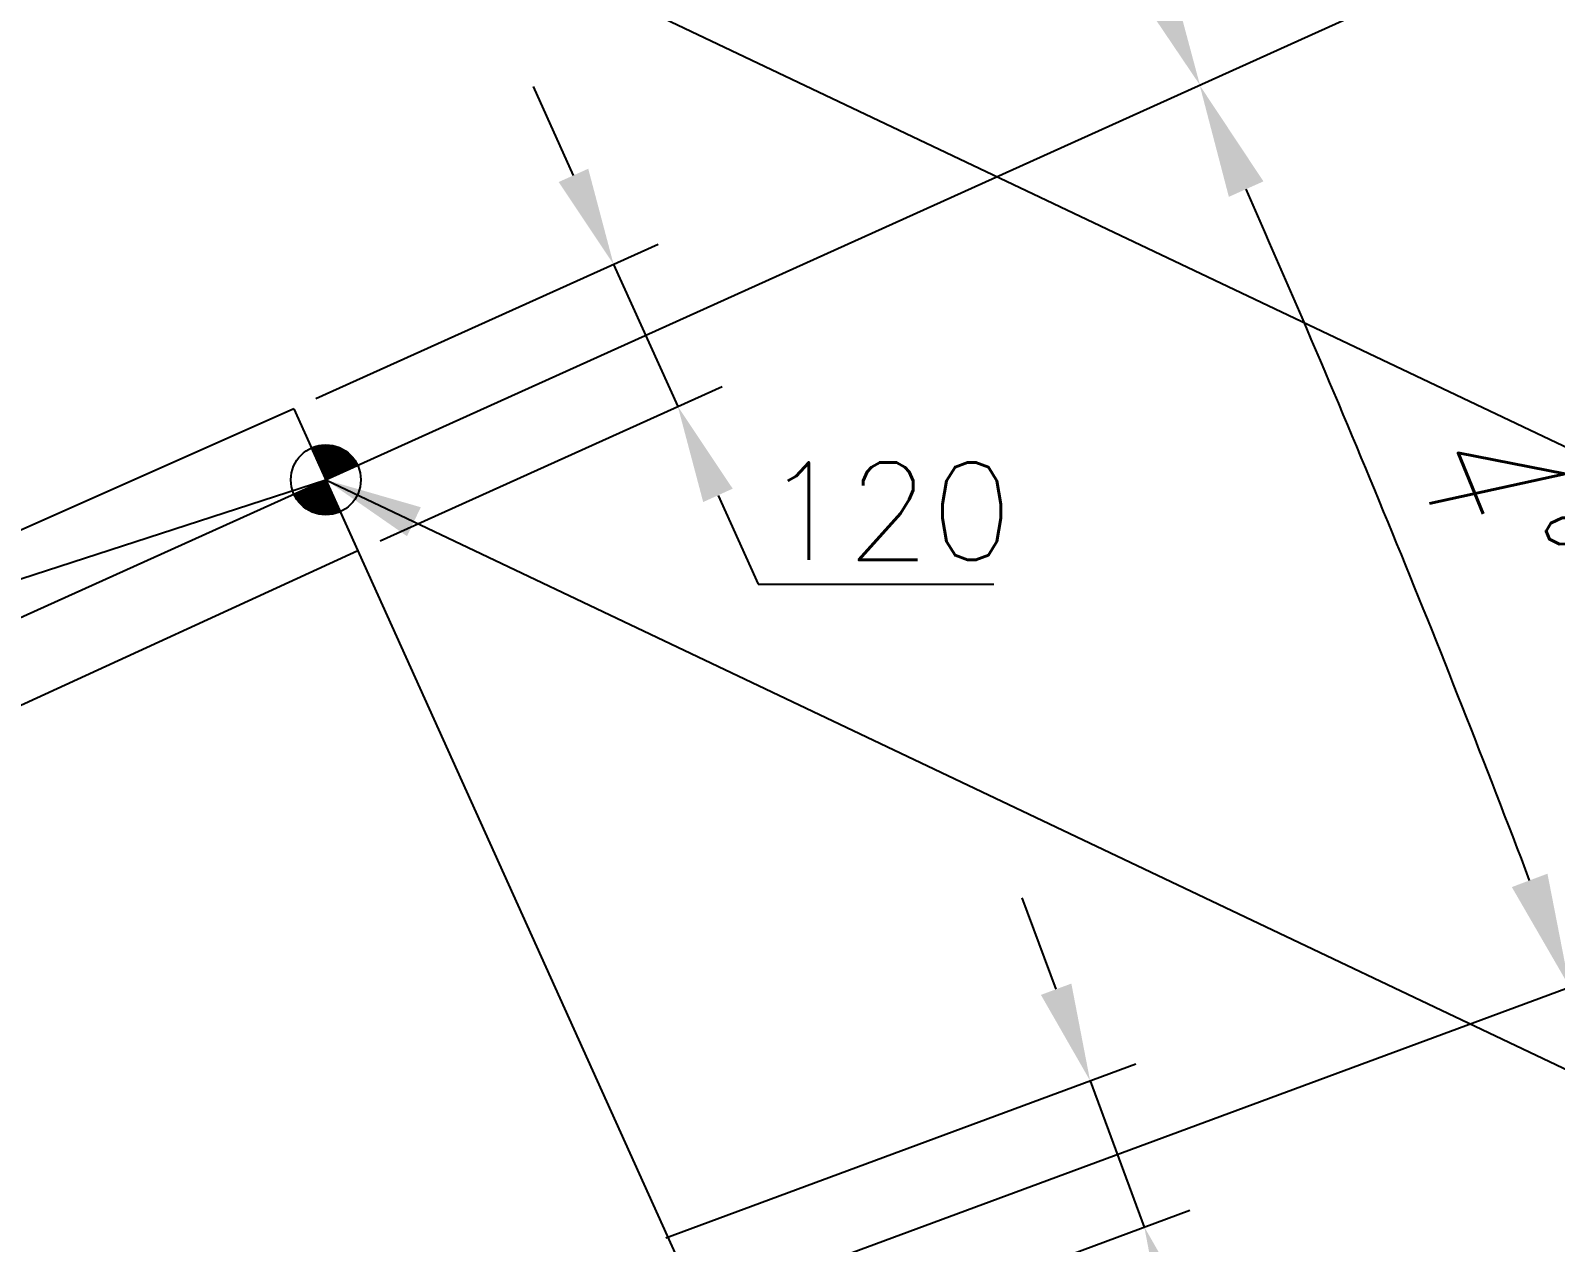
# Model space of a CAD drawing. Header units: millimetres. Extents: x -4562 to 17216, y -5211 to 6025.
# Drawn here: x 12601 to 13774, y 3573 to 4505 of the extents above; entities that cross this region are included whole.
import ezdxf
from ezdxf.lldxf.tags import DXFTag

# ---------------------------------------------------------------- set-up
doc = ezdxf.new("R2010")
doc.units = ezdxf.units.MM
for name, color, linetype in [('cl', 2, 'CENTER'), ('D', 6, 'HIDDEN'), ('도면층3', 3, 'Continuous')]:
    doc.layers.add(name, color=color, linetype=linetype)
doc.styles.add('s', font='romans.shx', dxfattribs={"width": 0.75, "oblique": 10, "bigfont": 'whgtxt.shx'})
doc.styles.get("Standard").update_dxf_attribs({"font": 'txt.shx', "bigfont": 'whgtxt.shx'})
tags = doc.linetypes.add('CENTER', pattern=[50.8, 31.75, -6.35, 6.35, -6.35]).pattern_tags.tags
tags[10:11] = [DXFTag(74, 4), DXFTag(75, 0), DXFTag(340, '0'), DXFTag(46, 1.0), DXFTag(50, 0.0), DXFTag(44, 0.0), DXFTag(45, 0.0)]
tags[8:9] = [DXFTag(74, 4), DXFTag(75, 0), DXFTag(340, '0'), DXFTag(46, 1.0), DXFTag(50, 0.0), DXFTag(44, 0.0), DXFTag(45, 0.0)]
tags[6:7] = [DXFTag(74, 4), DXFTag(75, 0), DXFTag(340, '0'), DXFTag(46, 1.0), DXFTag(50, 0.0), DXFTag(44, 0.0), DXFTag(45, 0.0)]
tags[4:5] = [DXFTag(74, 4), DXFTag(75, 0), DXFTag(340, '0'), DXFTag(46, 1.0), DXFTag(50, 0.0), DXFTag(44, 0.0), DXFTag(45, 0.0)]
tags = doc.linetypes.add('HIDDEN', pattern=[3, 2, -1]).pattern_tags.tags
tags[6:7] = [DXFTag(74, 4), DXFTag(75, 0), DXFTag(340, '0'), DXFTag(46, 1.0), DXFTag(50, 0.0), DXFTag(44, 0.0), DXFTag(45, 0.0)]
tags[4:5] = [DXFTag(74, 4), DXFTag(75, 0), DXFTag(340, '0'), DXFTag(46, 1.0), DXFTag(50, 0.0), DXFTag(44, 0.0), DXFTag(45, 0.0)]
doc.dimstyles.new('AM_ISO$2', dxfattribs={"dimtxt": 3, "dimasz": 2.5, "dimexe": 1, "dimexo": 1, "dimgap": 1, "dimtad": 1, "dimdsep": 46, "dimtxsty": 's', "dimcen": 0, "dimclrd": 4, "dimclre": 4, "dimclrt": 3, "dimazin": 2, "dimtp": 0.1, "dimtm": 0.1, "dimtfac": 0.71, "dimtmove": 0, "dimatfit": 3, "dimfxl": 1, "dimlwd": 25, "dimlwe": 25, "dimarcsym": 0})
doc.dimstyles.new('ISO-25', dxfattribs={"dimscale": 30, "dimtxt": 2.5, "dimasz": 2.5, "dimexe": 1.25, "dimexo": 0.625, "dimtad": 1, "dimtoh": 1, "dimrnd": 0.005, "dimtxsty": 'Standard', "dimcen": 0, "dimazin": 2, "dimtfac": 1, "dimtmove": 0, "dimatfit": 3, "dimfxl": 1, "dimarcsym": 0})

# ---------------------------------------------------------------- blocks, each defined once
blk = doc.blocks.new('*D143')
at = {"color": 0, "lineweight": -2}
for p, q in [((13018.7, 4394), (12987.9, 4462.4)), ((12820.7, 4222.3), (13083.8, 4341.1)), ((13049.6, 4325.6), (13099, 4216.3)), ((12870.1, 4112.9), (13133.2, 4231.7)), ((13129.9, 4147.9), (13160.7, 4079.6)), ((13160.7, 4079.6), (13342, 4079.6))]:
    blk.add_line(p, q, dxfattribs=at)
at = {"color": 0}
for points in [[(13030.1, 4399.1), (13007.4, 4388.9), (13049.6, 4325.6)], [(13141.2, 4153.1), (13118.5, 4142.8), (13099, 4216.3)]]:
    blk.add_solid(points, dxfattribs=at)
at = {"layer": 'Defpoints', "color": 0}
for p in [(12803.6, 4214.6), (13099, 4216.3), (12853, 4105.2)]:
    blk.add_point(p, dxfattribs=at)
at = {"color": 0, "insert": (13260.7, 4135.8), "char_height": 75, "attachment_point": 5}
blk.add_mtext('120', dxfattribs=at)
blk = doc.blocks.new('*D144')
at = {"color": 0, "lineweight": -2}
for p, q in [((13389.9, 3768.2), (13363.8, 3838.5)), ((13089.7, 3576.9), (13451.1, 3710.9)), ((13416, 3697.8), (13457.7, 3585.3)), ((13131.4, 3464.4), (13492.8, 3598.3)), ((13483.7, 3515), (13509.8, 3444.7)), ((13509.8, 3444.7), (13691, 3444.7))]:
    blk.add_line(p, q, dxfattribs=at)
at = {"color": 0}
for points in [[(13401.6, 3772.5), (13378.2, 3763.8), (13416, 3697.8)], [(13495.4, 3519.3), (13472, 3510.6), (13457.7, 3585.3)]]:
    blk.add_solid(points, dxfattribs=at)
at = {"layer": 'Defpoints', "color": 0}
for p in [(13457.7, 3585.3), (13072.1, 3570.4), (13113.8, 3457.9)]:
    blk.add_point(p, dxfattribs=at)
at = {"color": 0, "insert": (13609.8, 3500.9), "char_height": 75, "attachment_point": 5}
blk.add_mtext('120', dxfattribs=at)
blk = doc.blocks.new('*D145')
at = {"color": 0, "lineweight": -2}
for p, q in [((12836, 4142.8), (13614.6, 2418.5)), ((13530.8, 2421.8), (4553.5, -1631.6)), ((3722, 27.7), (4500.6, -1696.7))]:
    blk.add_line(p, q, dxfattribs=at)
at = {"color": 0}
for points in [[(13525.7, 2433.2), (13536, 2410.4), (13599.2, 2452.6)], [(4548.3, -1620.2), (4558.6, -1643), (4485.1, -1662.5)]]:
    blk.add_solid(points, dxfattribs=at)
at = {"layer": 'Defpoints', "color": 0}
for p in [(12828.3, 4159.9), (3714.3, 44.7), (4485.1, -1662.5)]:
    blk.add_point(p, dxfattribs=at)
at = {"color": 0, "insert": (9019, 446.3), "char_height": 75, "attachment_point": 5, "rotation": 24.3}
blk.add_mtext('10000', dxfattribs=at)
blk = doc.blocks.new('*D153')
at = {"layer": 'D', "color": 4, "lineweight": 25}
blk.add_line((13177.5, 3545.3), (13817.5, 3782), dxfattribs=at)
blk.add_arc((3714.3, 44.7), 10737.3, 20.76691, 23.83309, dxfattribs=at)
at = {"layer": 'D', "color": 4}
for points in [[(13522.7, 4377.5), (13549.3, 4389.4), (13500.3, 4463.3)], [(13767.7, 3857), (13740.3, 3846.7), (13784.7, 3769.9)]]:
    blk.add_solid(points, dxfattribs=at)
at = {"layer": 'Defpoints', "color": 0}
for p in [(14488.2, 4909.4), (13695.3, 4003.2), (13144.6, 3533.1), (603, -1106.1), (-1447.7, -2286)]:
    blk.add_point(p, dxfattribs=at)
at = {"layer": 'D', "color": 3, "insert": (13729.5, 4152.3), "char_height": 105, "attachment_point": 5, "rotation": 292.3, "style": 's'}
blk.add_mtext('4°', dxfattribs=at)
blk = doc.blocks.new('*D154')
at = {"layer": 'D', "color": 4, "lineweight": 25}
blk.add_line((12598, 4828.1), (13199.3, 5151.9), dxfattribs=at)
blk.add_arc((3714.3, 44.7), 10737.5, 24.7669, 27.8331, dxfattribs=at)
at = {"layer": 'D', "color": 4}
for points in [[(13196.7, 5051.2), (13222.5, 5064.9), (13168.4, 5135.3)], [(13477.5, 4549.1), (13450.9, 4536.9), (13500.5, 4463.4)]]:
    blk.add_solid(points, dxfattribs=at)
at = {"layer": 'Defpoints', "color": 0}
for p in [(14488.2, 4909.4), (12567.2, 4811.5), (13395, 4689.9), (-1447.7, -2286), (-1128.2, -2562.7)]:
    blk.add_point(p, dxfattribs=at)
at = {"layer": 'D', "color": 3, "insert": (13418.8, 4841), "char_height": 105, "attachment_point": 5, "rotation": 296.3, "style": 's'}
blk.add_mtext('4°', dxfattribs=at)

msp = doc.modelspace()

# ---------------------------------------------------------------- linework, layer by layer
at = {"color": 1}
for p, q in [((12803.621, 4214.573), (-1589.614, -2189.94)), ((12853.003, 4105.205), (-1297.148, -2376.98))]:
    msp.add_line(p, q, dxfattribs=at)
for p, q in [((12819.82, 4178.697), (12823.326, 4186.318)), ((12819.889, 4178.546), (12823.476, 4186.346)), ((12819.957, 4178.395), (12823.626, 4186.373)), ((12820.025, 4178.244), (12823.776, 4186.399)), ((12820.093, 4178.093), (12823.925, 4186.424)), ((12820.161, 4177.942), (12824.073, 4186.448)), ((12820.229, 4177.791), (12824.222, 4186.471)), ((12820.298, 4177.64), (12824.37, 4186.493)), ((12820.366, 4177.489), (12824.517, 4186.515)), ((12820.434, 4177.338), (12824.664, 4186.535)), ((12820.502, 4177.187), (12824.811, 4186.555)), ((12820.57, 4177.036), (12824.957, 4186.574)), ((12820.638, 4176.885), (12825.103, 4186.592)), ((12820.706, 4176.734), (12825.248, 4186.609)), ((12820.775, 4176.583), (12825.393, 4186.625)), ((12820.843, 4176.433), (12825.538, 4186.64)), ((12820.911, 4176.282), (12825.682, 4186.655)), ((12820.979, 4176.131), (12825.826, 4186.669)), ((12821.047, 4175.98), (12825.97, 4186.682)), ((12821.115, 4175.829), (12826.113, 4186.694)), ((12821.184, 4175.678), (12826.256, 4186.705)), ((12821.252, 4175.527), (12826.398, 4186.716)), ((12821.32, 4175.376), (12826.54, 4186.726)), ((12821.388, 4175.225), (12826.682, 4186.735)), ((12821.456, 4175.074), (12826.823, 4186.743)), ((12821.524, 4174.923), (12826.964, 4186.75)), ((12821.593, 4174.772), (12827.105, 4186.757)), ((12821.661, 4174.621), (12827.245, 4186.763)), ((12821.729, 4174.47), (12827.385, 4186.768)), ((12821.797, 4174.319), (12827.525, 4186.772)), ((12821.865, 4174.168), (12827.664, 4186.776)), ((12821.933, 4174.017), (12827.803, 4186.779)), ((12822.001, 4173.866), (12827.942, 4186.781)), ((12822.07, 4173.715), (12828.08, 4186.783)), ((12822.138, 4173.564), (12828.218, 4186.784)), ((12822.206, 4173.413), (12828.356, 4186.784)), ((12822.274, 4173.263), (12828.493, 4186.783)), ((12822.342, 4173.112), (12828.63, 4186.782)), ((12822.41, 4172.961), (12828.767, 4186.78)), ((12822.479, 4172.81), (12828.903, 4186.777)), ((12822.547, 4172.659), (12829.039, 4186.774)), ((12822.615, 4172.508), (12829.175, 4186.77)), ((12822.683, 4172.357), (12829.31, 4186.765)), ((12822.751, 4172.206), (12829.445, 4186.76)), ((12822.819, 4172.055), (12829.58, 4186.754)), ((12822.887, 4171.904), (12829.715, 4186.747)), ((12822.956, 4171.753), (12829.849, 4186.74)), ((12823.024, 4171.602), (12829.983, 4186.732)), ((12823.092, 4171.451), (12830.116, 4186.723)), ((12823.16, 4171.3), (12830.25, 4186.714)), ((12823.228, 4171.149), (12830.383, 4186.704)), ((12823.296, 4170.998), (12830.515, 4186.694)), ((12823.365, 4170.847), (12830.648, 4186.682)), ((12823.433, 4170.696), (12830.78, 4186.671)), ((12823.501, 4170.545), (12830.912, 4186.658)), ((12823.569, 4170.394), (12831.043, 4186.645)), ((12823.637, 4170.243), (12831.175, 4186.631)), ((12823.705, 4170.093), (12831.306, 4186.617)), ((12823.774, 4169.942), (12831.436, 4186.602)), ((12823.842, 4169.791), (12831.567, 4186.586)), ((12823.91, 4169.64), (12831.697, 4186.57)), ((12823.978, 4169.489), (12831.827, 4186.553)), ((12824.046, 4169.338), (12831.956, 4186.536)), ((12824.114, 4169.187), (12832.086, 4186.518)), ((12824.182, 4169.036), (12832.215, 4186.499)), ((12824.251, 4168.885), (12832.344, 4186.48)), ((12824.319, 4168.734), (12832.472, 4186.46)), ((12824.387, 4168.583), (12832.6, 4186.44)), ((12824.455, 4168.432), (12832.728, 4186.419)), ((12824.523, 4168.281), (12832.856, 4186.397)), ((12824.591, 4168.13), (12832.983, 4186.375)), ((12824.66, 4167.979), (12833.11, 4186.353)), ((12824.728, 4167.828), (12833.237, 4186.329)), ((12824.796, 4167.677), (12833.364, 4186.305)), ((12817.299, 4184.282), (12817.382, 4184.462)), ((12817.367, 4184.131), (12817.554, 4184.539)), ((12817.435, 4183.98), (12817.726, 4184.613)), ((12817.503, 4183.829), (12817.897, 4184.685)), ((12817.571, 4183.678), (12818.067, 4184.756)), ((12817.639, 4183.527), (12818.236, 4184.825)), ((12817.708, 4183.376), (12818.405, 4184.893)), ((12817.776, 4183.225), (12818.573, 4184.959)), ((12817.844, 4183.074), (12818.74, 4185.023)), ((12817.912, 4182.924), (12818.906, 4185.086)), ((12817.98, 4182.773), (12819.072, 4185.147)), ((12818.048, 4182.622), (12819.237, 4185.207)), ((12818.116, 4182.471), (12819.402, 4185.265)), ((12818.185, 4182.32), (12819.565, 4185.322)), ((12818.253, 4182.169), (12819.729, 4185.377)), ((12818.321, 4182.018), (12819.891, 4185.432)), ((12818.389, 4181.867), (12820.053, 4185.484)), ((12818.457, 4181.716), (12820.214, 4185.536)), ((12818.525, 4181.565), (12820.375, 4185.586)), ((12818.594, 4181.414), (12820.535, 4185.635)), ((12818.662, 4181.263), (12820.694, 4185.683)), ((12818.73, 4181.112), (12820.853, 4185.729)), ((12818.798, 4180.961), (12821.012, 4185.774)), ((12818.866, 4180.81), (12821.17, 4185.818)), ((12818.934, 4180.659), (12821.327, 4185.861)), ((12819.003, 4180.508), (12821.484, 4185.903)), ((12819.071, 4180.357), (12821.64, 4185.943)), ((12819.139, 4180.206), (12821.796, 4185.982)), ((12819.207, 4180.055), (12821.951, 4186.021)), ((12819.275, 4179.904), (12822.105, 4186.058)), ((12819.343, 4179.753), (12822.26, 4186.094)), ((12819.411, 4179.603), (12822.413, 4186.129)), ((12819.48, 4179.452), (12822.567, 4186.163)), ((12819.548, 4179.301), (12822.719, 4186.196)), ((12819.616, 4179.15), (12822.872, 4186.228)), ((12819.684, 4178.999), (12823.023, 4186.259)), ((12819.752, 4178.848), (12823.175, 4186.289)), ((12824.864, 4167.526), (12833.49, 4186.281)), ((12824.932, 4167.375), (12833.616, 4186.256)), ((12825, 4167.224), (12833.742, 4186.23)), ((12825.069, 4167.073), (12833.868, 4186.204)), ((12825.137, 4166.923), (12833.993, 4186.177)), ((12825.205, 4166.772), (12834.118, 4186.15)), ((12825.273, 4166.621), (12834.243, 4186.122)), ((12825.341, 4166.47), (12834.367, 4186.094)), ((12825.409, 4166.319), (12834.491, 4186.065)), ((12825.477, 4166.168), (12834.615, 4186.035)), ((12825.546, 4166.017), (12834.739, 4186.005)), ((12825.614, 4165.866), (12834.863, 4185.974)), ((12825.682, 4165.715), (12834.986, 4185.943)), ((12825.75, 4165.564), (12835.109, 4185.911)), ((12825.818, 4165.413), (12835.231, 4185.879)), ((12825.886, 4165.262), (12835.354, 4185.846)), ((12825.955, 4165.111), (12835.476, 4185.812)), ((12826.023, 4164.96), (12835.598, 4185.778)), ((12826.091, 4164.809), (12835.72, 4185.744)), ((12826.159, 4164.658), (12835.841, 4185.709)), ((12826.227, 4164.507), (12835.962, 4185.673)), ((12826.295, 4164.356), (12836.083, 4185.637)), ((12826.364, 4164.205), (12836.204, 4185.6)), ((12826.432, 4164.054), (12836.324, 4185.563)), ((12826.5, 4163.903), (12836.445, 4185.525)), ((12826.568, 4163.753), (12836.565, 4185.487)), ((12826.636, 4163.602), (12836.684, 4185.448)), ((12826.704, 4163.451), (12836.804, 4185.408)), ((12826.772, 4163.3), (12836.923, 4185.368)), ((12826.841, 4163.149), (12837.042, 4185.328)), ((12826.909, 4162.998), (12837.161, 4185.287)), ((12826.977, 4162.847), (12837.279, 4185.245)), ((12827.045, 4162.696), (12837.397, 4185.203)), ((12827.113, 4162.545), (12837.515, 4185.16)), ((12827.181, 4162.394), (12837.633, 4185.117)), ((12827.25, 4162.243), (12837.75, 4185.074)), ((12827.318, 4162.092), (12837.868, 4185.029)), ((12827.386, 4161.941), (12837.985, 4184.985)), ((12827.454, 4161.79), (12838.101, 4184.939)), ((12827.522, 4161.639), (12838.218, 4184.893)), ((12827.59, 4161.488), (12838.334, 4184.847)), ((12827.659, 4161.337), (12838.45, 4184.8)), ((12827.727, 4161.186), (12838.566, 4184.753)), ((12827.795, 4161.035), (12838.682, 4184.705)), ((12827.863, 4160.884), (12838.797, 4184.656)), ((12827.931, 4160.733), (12838.912, 4184.607)), ((12827.999, 4160.583), (12839.027, 4184.558)), ((12828.067, 4160.432), (12839.141, 4184.508)), ((12828.136, 4160.281), (12839.256, 4184.457)), ((12828.204, 4160.13), (12839.37, 4184.406)), ((12828.272, 4159.979), (12839.483, 4184.354)), ((12828.383, 4159.921), (12839.597, 4184.302)), ((12828.557, 4160), (12839.71, 4184.249)), ((12828.73, 4160.078), (12839.823, 4184.196)), ((12828.904, 4160.156), (12839.936, 4184.142)), ((12829.078, 4160.235), (12840.049, 4184.088)), ((12829.251, 4160.313), (12840.161, 4184.033)), ((12829.425, 4160.392), (12840.273, 4183.978)), ((12829.599, 4160.47), (12840.385, 4183.922)), ((12829.772, 4160.548), (12840.497, 4183.866)), ((12829.946, 4160.627), (12840.608, 4183.809)), ((12830.12, 4160.705), (12840.72, 4183.751)), ((12830.293, 4160.784), (12840.83, 4183.693)), ((12830.467, 4160.862), (12840.941, 4183.635)), ((12830.641, 4160.941), (12841.052, 4183.576)), ((12830.814, 4161.019), (12841.162, 4183.516)), ((12830.988, 4161.097), (12841.272, 4183.456)), ((12831.162, 4161.176), (12841.381, 4183.395)), ((12831.335, 4161.254), (12841.491, 4183.334)), ((12831.509, 4161.333), (12841.6, 4183.272)), ((12831.682, 4161.411), (12841.709, 4183.21)), ((12831.856, 4161.489), (12841.818, 4183.147)), ((12832.03, 4161.568), (12841.926, 4183.084)), ((12832.203, 4161.646), (12842.034, 4183.02)), ((12832.377, 4161.725), (12842.142, 4182.956)), ((12832.551, 4161.803), (12842.25, 4182.891)), ((12832.724, 4161.881), (12842.357, 4182.825)), ((12832.898, 4161.96), (12842.465, 4182.759)), ((12833.072, 4162.038), (12842.572, 4182.693)), ((12833.245, 4162.117), (12842.678, 4182.626)), ((12833.419, 4162.195), (12842.785, 4182.558)), ((12833.593, 4162.273), (12842.891, 4182.49)), ((12833.766, 4162.352), (12842.997, 4182.421)), ((12833.94, 4162.43), (12843.103, 4182.352)), ((12834.114, 4162.509), (12843.208, 4182.282)), ((12834.287, 4162.587), (12843.314, 4182.212)), ((12834.461, 4162.665), (12843.419, 4182.141)), ((12834.635, 4162.744), (12843.523, 4182.069)), ((12834.808, 4162.822), (12843.628, 4181.997)), ((12834.982, 4162.901), (12843.732, 4181.925)), ((12835.156, 4162.979), (12843.836, 4181.852)), ((12835.329, 4163.057), (12843.94, 4181.778)), ((12835.503, 4163.136), (12844.043, 4181.704)), ((12835.676, 4163.214), (12844.146, 4181.629)), ((12835.85, 4163.293), (12844.249, 4181.554)), ((12836.024, 4163.371), (12844.352, 4181.478)), ((12836.197, 4163.45), (12844.454, 4181.401)), ((12836.371, 4163.528), (12844.556, 4181.324)), ((12836.545, 4163.606), (12844.658, 4181.247)), ((12836.718, 4163.685), (12844.76, 4181.168)), ((12836.892, 4163.763), (12844.861, 4181.09)), ((12837.066, 4163.842), (12844.962, 4181.01)), ((12837.239, 4163.92), (12845.063, 4180.93)), ((12837.413, 4163.998), (12845.164, 4180.85)), ((12837.587, 4164.077), (12845.264, 4180.769)), ((12837.76, 4164.155), (12845.364, 4180.687)), ((12837.934, 4164.234), (12845.464, 4180.605)), ((12838.108, 4164.312), (12845.563, 4180.522)), ((12838.281, 4164.39), (12845.663, 4180.439)), ((12838.455, 4164.469), (12845.762, 4180.355)), ((12838.629, 4164.547), (12845.86, 4180.27)), ((12838.802, 4164.626), (12845.959, 4180.185)), ((12838.976, 4164.704), (12846.057, 4180.1)), ((12839.149, 4164.782), (12846.155, 4180.013)), ((12839.323, 4164.861), (12846.252, 4179.926)), ((12839.497, 4164.939), (12846.35, 4179.839)), ((12839.67, 4165.018), (12846.447, 4179.75)), ((12839.844, 4165.096), (12846.544, 4179.662)), ((12840.018, 4165.174), (12846.64, 4179.572)), ((12840.191, 4165.253), (12846.736, 4179.482)), ((12840.365, 4165.331), (12846.832, 4179.392)), ((12840.539, 4165.41), (12846.928, 4179.3)), ((12840.712, 4165.488), (12847.023, 4179.209)), ((12840.886, 4165.566), (12847.118, 4179.116)), ((12841.06, 4165.645), (12847.213, 4179.023)), ((12841.233, 4165.723), (12847.307, 4178.929)), ((12841.407, 4165.802), (12847.401, 4178.835)), ((12841.581, 4165.88), (12847.495, 4178.74)), ((12841.754, 4165.959), (12847.589, 4178.644)), ((12841.928, 4166.037), (12847.682, 4178.548)), ((12842.102, 4166.115), (12847.775, 4178.451)), ((12842.275, 4166.194), (12847.868, 4178.353)), ((12842.449, 4166.272), (12847.96, 4178.255)), ((12842.623, 4166.351), (12848.052, 4178.156)), ((12842.796, 4166.429), (12848.144, 4178.056)), ((12842.97, 4166.507), (12848.235, 4177.956)), ((12843.143, 4166.586), (12848.327, 4177.855)), ((12843.317, 4166.664), (12848.417, 4177.753)), ((12843.491, 4166.743), (12848.508, 4177.651)), ((12843.664, 4166.821), (12848.598, 4177.548)), ((12843.838, 4166.899), (12848.688, 4177.444)), ((12844.012, 4166.978), (12848.777, 4177.339)), ((12844.185, 4167.056), (12848.867, 4177.234)), ((12844.359, 4167.135), (12848.956, 4177.128)), ((12844.533, 4167.213), (12849.044, 4177.022)), ((12844.706, 4167.291), (12849.132, 4176.914)), ((12844.88, 4167.37), (12849.22, 4176.806)), ((12845.054, 4167.448), (12849.308, 4176.697)), ((12845.227, 4167.527), (12849.395, 4176.588)), ((12845.401, 4167.605), (12849.482, 4176.478)), ((12845.575, 4167.683), (12849.568, 4176.367)), ((12845.748, 4167.762), (12849.655, 4176.255)), ((12845.922, 4167.84), (12849.74, 4176.142)), ((12846.096, 4167.919), (12849.826, 4176.029)), ((12846.269, 4167.997), (12849.911, 4175.915)), ((12846.443, 4168.075), (12849.996, 4175.8)), ((12846.616, 4168.154), (12850.08, 4175.684)), ((12846.79, 4168.232), (12850.164, 4175.568)), ((12846.964, 4168.311), (12850.248, 4175.451)), ((12847.137, 4168.389), (12850.331, 4175.333)), ((12847.311, 4168.468), (12850.414, 4175.214)), ((12847.485, 4168.546), (12850.497, 4175.094)), ((12847.658, 4168.624), (12850.579, 4174.974)), ((12847.832, 4168.703), (12850.66, 4174.852)), ((12848.006, 4168.781), (12850.742, 4174.73)), ((12848.179, 4168.86), (12850.823, 4174.607)), ((12848.353, 4168.938), (12850.903, 4174.483)), ((12848.527, 4169.016), (12850.984, 4174.358)), ((12848.7, 4169.095), (12851.063, 4174.232)), ((12848.874, 4169.173), (12851.143, 4174.106)), ((12849.048, 4169.252), (12851.222, 4173.978)), ((12849.221, 4169.33), (12851.3, 4173.85)), ((12849.395, 4169.408), (12851.378, 4173.72)), ((12849.569, 4169.487), (12851.456, 4173.59)), ((12849.742, 4169.565), (12851.533, 4173.459)), ((12849.916, 4169.644), (12851.61, 4173.326)), ((12850.09, 4169.722), (12851.686, 4173.193)), ((12850.263, 4169.8), (12851.762, 4173.059)), ((12850.437, 4169.879), (12851.837, 4172.924)), ((12850.61, 4169.957), (12851.912, 4172.788)), ((12850.784, 4170.036), (12851.987, 4172.65)), ((12850.958, 4170.114), (12852.061, 4172.512)), ((12851.131, 4170.192), (12852.134, 4172.373)), ((12851.305, 4170.271), (12852.207, 4172.233)), ((12851.479, 4170.349), (12852.28, 4172.091)), ((12851.652, 4170.428), (12852.352, 4171.949)), ((12851.826, 4170.506), (12852.423, 4171.805)), ((12852, 4170.585), (12852.494, 4171.66)), ((12852.173, 4170.663), (12852.565, 4171.514)), ((12852.347, 4170.741), (12852.635, 4171.367)), ((12852.521, 4170.82), (12852.704, 4171.219)), ((12852.694, 4170.898), (12852.773, 4171.069)), ((12806.031, 4144.827), (12808.934, 4151.14)), ((12806.113, 4144.707), (12809.108, 4151.218)), ((12806.195, 4144.587), (12809.281, 4151.297)), ((12806.278, 4144.468), (12809.455, 4151.375)), ((12806.361, 4144.35), (12809.629, 4151.453)), ((12806.445, 4144.232), (12809.802, 4151.532)), ((12806.529, 4144.116), (12809.976, 4151.61)), ((12806.613, 4144), (12810.15, 4151.689)), ((12806.698, 4143.885), (12810.323, 4151.767)), ((12806.783, 4143.771), (12810.497, 4151.845)), ((12806.868, 4143.657), (12810.671, 4151.924)), ((12806.954, 4143.544), (12810.844, 4152.002)), ((12807.04, 4143.432), (12811.018, 4152.081)), ((12807.127, 4143.321), (12811.192, 4152.159)), ((12807.214, 4143.211), (12811.365, 4152.237)), ((12807.301, 4143.101), (12811.539, 4152.316)), ((12807.388, 4142.992), (12811.713, 4152.394)), ((12807.476, 4142.884), (12811.886, 4152.473)), ((12807.564, 4142.777), (12812.06, 4152.551)), ((12807.653, 4142.67), (12812.234, 4152.629)), ((12807.742, 4142.564), (12812.407, 4152.708)), ((12807.831, 4142.459), (12812.581, 4152.786)), ((12807.92, 4142.354), (12812.755, 4152.865)), ((12808.01, 4142.25), (12812.928, 4152.943)), ((12808.1, 4142.147), (12813.102, 4153.021)), ((12808.191, 4142.044), (12813.275, 4153.1)), ((12808.281, 4141.943), (12813.449, 4153.178)), ((12808.372, 4141.841), (12813.623, 4153.257)), ((12808.464, 4141.741), (12813.796, 4153.335)), ((12808.555, 4141.641), (12813.97, 4153.413)), ((12808.647, 4141.542), (12814.144, 4153.492)), ((12808.74, 4141.444), (12814.317, 4153.57)), ((12808.832, 4141.346), (12814.491, 4153.649)), ((12808.925, 4141.249), (12814.665, 4153.727)), ((12809.019, 4141.152), (12814.838, 4153.806)), ((12809.112, 4141.057), (12815.012, 4153.884)), ((12809.206, 4140.961), (12815.186, 4153.962)), ((12809.3, 4140.867), (12815.359, 4154.041)), ((12809.394, 4140.773), (12815.533, 4154.119)), ((12809.489, 4140.68), (12815.707, 4154.198)), ((12809.584, 4140.587), (12815.88, 4154.276)), ((12809.679, 4140.495), (12816.054, 4154.354)), ((12809.775, 4140.404), (12816.228, 4154.433)), ((12809.871, 4140.313), (12816.401, 4154.511)), ((12809.967, 4140.223), (12816.575, 4154.59)), ((12810.063, 4140.133), (12816.748, 4154.668)), ((12810.16, 4140.044), (12816.922, 4154.746)), ((12810.257, 4139.956), (12817.096, 4154.825)), ((12810.354, 4139.868), (12817.269, 4154.903)), ((12810.452, 4139.781), (12817.443, 4154.982)), ((12810.55, 4139.695), (12817.617, 4155.06)), ((12810.648, 4139.609), (12817.79, 4155.138)), ((12810.746, 4139.524), (12817.964, 4155.217)), ((12810.845, 4139.439), (12818.138, 4155.295)), ((12810.944, 4139.355), (12818.311, 4155.374)), ((12811.043, 4139.272), (12818.485, 4155.452)), ((12811.142, 4139.189), (12818.659, 4155.53)), ((12811.242, 4139.106), (12818.832, 4155.609)), ((12811.342, 4139.025), (12819.006, 4155.687)), ((12811.442, 4138.943), (12819.18, 4155.766)), ((12811.543, 4138.863), (12819.353, 4155.844)), ((12811.644, 4138.783), (12819.527, 4155.922)), ((12811.745, 4138.703), (12819.701, 4156.001)), ((12811.846, 4138.625), (12819.874, 4156.079)), ((12811.948, 4138.546), (12820.048, 4156.158)), ((12812.049, 4138.469), (12820.222, 4156.236)), ((12812.152, 4138.392), (12820.395, 4156.315)), ((12812.254, 4138.315), (12820.569, 4156.393)), ((12812.356, 4138.239), (12820.742, 4156.471)), ((12812.459, 4138.163), (12820.916, 4156.55)), ((12812.563, 4138.089), (12821.09, 4156.628)), ((12812.666, 4138.014), (12821.263, 4156.707)), ((12812.77, 4137.941), (12821.437, 4156.785)), ((12812.873, 4137.867), (12821.611, 4156.863)), ((12812.978, 4137.795), (12821.784, 4156.942)), ((12813.082, 4137.723), (12821.958, 4157.02)), ((12813.187, 4137.651), (12822.132, 4157.099)), ((12813.292, 4137.58), (12822.305, 4157.177)), ((12813.397, 4137.509), (12822.479, 4157.255)), ((12813.502, 4137.44), (12822.653, 4157.334)), ((12813.608, 4137.37), (12822.826, 4157.412)), ((12813.714, 4137.301), (12823, 4157.491)), ((12813.82, 4137.233), (12823.174, 4157.569)), ((12813.927, 4137.165), (12823.347, 4157.647)), ((12814.033, 4137.098), (12823.521, 4157.726)), ((12814.14, 4137.032), (12823.695, 4157.804)), ((12814.247, 4136.965), (12823.868, 4157.883)), ((12814.355, 4136.9), (12824.042, 4157.961)), ((12814.462, 4136.835), (12824.215, 4158.039)), ((12814.57, 4136.77), (12824.389, 4158.118)), ((12814.679, 4136.706), (12824.563, 4158.196)), ((12814.787, 4136.643), (12824.736, 4158.275)), ((12814.896, 4136.58), (12824.91, 4158.353)), ((12815.005, 4136.518), (12825.084, 4158.431)), ((12815.114, 4136.456), (12825.257, 4158.51)), ((12815.223, 4136.395), (12825.431, 4158.588)), ((12815.333, 4136.334), (12825.605, 4158.667)), ((12815.443, 4136.274), (12825.778, 4158.745)), ((12815.553, 4136.214), (12825.952, 4158.824)), ((12815.663, 4136.155), (12826.126, 4158.902)), ((12815.774, 4136.096), (12826.299, 4158.98)), ((12815.885, 4136.038), (12826.473, 4159.059)), ((12815.996, 4135.981), (12826.647, 4159.137)), ((12816.107, 4135.924), (12826.82, 4159.216)), ((12816.219, 4135.867), (12826.994, 4159.294)), ((12816.331, 4135.811), (12827.168, 4159.372)), ((12816.443, 4135.756), (12827.341, 4159.451)), ((12816.555, 4135.701), (12827.515, 4159.529)), ((12816.668, 4135.646), (12827.689, 4159.608)), ((12816.78, 4135.592), (12827.862, 4159.686)), ((12816.893, 4135.539), (12828.036, 4159.764)), ((12817.007, 4135.486), (12828.209, 4159.843)), ((12817.12, 4135.434), (12828.34, 4159.828)), ((12817.234, 4135.382), (12828.408, 4159.677)), ((12817.348, 4135.331), (12828.476, 4159.526)), ((12817.462, 4135.28), (12828.545, 4159.375)), ((12817.577, 4135.23), (12828.613, 4159.224)), ((12817.692, 4135.18), (12828.681, 4159.073)), ((12817.807, 4135.131), (12828.749, 4158.922)), ((12817.922, 4135.083), (12828.817, 4158.771)), ((12818.037, 4135.035), (12828.885, 4158.62)), ((12818.153, 4134.987), (12828.954, 4158.469)), ((12818.269, 4134.94), (12829.022, 4158.318)), ((12818.385, 4134.894), (12829.09, 4158.167)), ((12818.502, 4134.848), (12829.158, 4158.016)), ((12818.618, 4134.802), (12829.226, 4157.865)), ((12818.735, 4134.757), (12829.294, 4157.714)), ((12818.853, 4134.713), (12829.362, 4157.563)), ((12818.97, 4134.669), (12829.431, 4157.413)), ((12819.088, 4134.626), (12829.499, 4157.262)), ((12819.206, 4134.583), (12829.567, 4157.111)), ((12819.324, 4134.541), (12829.635, 4156.96)), ((12819.442, 4134.499), (12829.703, 4156.809)), ((12819.561, 4134.458), (12829.771, 4156.658)), ((12819.68, 4134.418), (12829.84, 4156.507)), ((12819.799, 4134.378), (12829.908, 4156.356)), ((12819.918, 4134.338), (12829.976, 4156.205)), ((12820.038, 4134.299), (12830.044, 4156.054)), ((12820.158, 4134.261), (12830.112, 4155.903)), ((12820.278, 4134.223), (12830.18, 4155.752)), ((12820.398, 4134.185), (12830.249, 4155.601)), ((12820.519, 4134.148), (12830.317, 4155.45)), ((12820.64, 4134.112), (12830.385, 4155.299)), ((12820.761, 4134.076), (12830.453, 4155.148)), ((12820.882, 4134.041), (12830.521, 4154.997)), ((12821.004, 4134.007), (12830.589, 4154.846)), ((12821.126, 4133.972), (12830.657, 4154.695)), ((12821.248, 4133.939), (12830.726, 4154.544)), ((12821.371, 4133.906), (12830.794, 4154.393)), ((12821.493, 4133.873), (12830.862, 4154.243)), ((12821.616, 4133.841), (12830.93, 4154.092)), ((12821.739, 4133.81), (12830.998, 4153.941)), ((12821.863, 4133.779), (12831.066, 4153.79)), ((12821.986, 4133.749), (12831.135, 4153.639)), ((12822.11, 4133.719), (12831.203, 4153.488)), ((12822.235, 4133.69), (12831.271, 4153.337)), ((12822.359, 4133.662), (12831.339, 4153.186)), ((12822.484, 4133.634), (12831.407, 4153.035)), ((12822.609, 4133.606), (12831.475, 4152.884)), ((12822.734, 4133.579), (12831.544, 4152.733)), ((12822.859, 4133.553), (12831.612, 4152.582)), ((12822.985, 4133.527), (12831.68, 4152.431)), ((12823.111, 4133.502), (12831.748, 4152.28)), ((12823.237, 4133.478), (12831.816, 4152.129)), ((12823.364, 4133.454), (12831.884, 4151.978)), ((12823.491, 4133.43), (12831.952, 4151.827)), ((12823.618, 4133.407), (12832.021, 4151.676)), ((12823.745, 4133.385), (12832.089, 4151.525)), ((12823.873, 4133.363), (12832.157, 4151.374)), ((12824.001, 4133.342), (12832.225, 4151.223)), ((12803.839, 4148.737), (12803.898, 4148.866)), ((12803.908, 4148.587), (12804.072, 4148.944)), ((12803.977, 4148.439), (12804.246, 4149.023)), ((12804.047, 4148.291), (12804.419, 4149.101)), ((12804.117, 4148.145), (12804.593, 4149.18)), ((12804.188, 4148), (12804.767, 4149.258)), ((12804.26, 4147.856), (12804.94, 4149.336)), ((12804.331, 4147.714), (12805.114, 4149.415)), ((12804.404, 4147.572), (12805.288, 4149.493)), ((12804.477, 4147.432), (12805.461, 4149.572)), ((12804.55, 4147.292), (12805.635, 4149.65)), ((12804.624, 4147.154), (12805.808, 4149.728)), ((12804.699, 4147.016), (12805.982, 4149.807)), ((12804.773, 4146.88), (12806.156, 4149.885)), ((12804.849, 4146.744), (12806.329, 4149.964)), ((12804.925, 4146.61), (12806.503, 4150.042)), ((12805.001, 4146.477), (12806.677, 4150.12)), ((12805.077, 4146.344), (12806.85, 4150.199)), ((12805.155, 4146.213), (12807.024, 4150.277)), ((12805.232, 4146.082), (12807.198, 4150.356)), ((12805.31, 4145.953), (12807.371, 4150.434)), ((12805.389, 4145.824), (12807.545, 4150.512)), ((12805.467, 4145.696), (12807.719, 4150.591)), ((12805.547, 4145.57), (12807.892, 4150.669)), ((12805.626, 4145.444), (12808.066, 4150.748)), ((12805.706, 4145.319), (12808.24, 4150.826)), ((12805.787, 4145.195), (12808.413, 4150.904)), ((12805.868, 4145.071), (12808.587, 4150.983)), ((12805.949, 4144.949), (12808.761, 4151.061)), ((12824.129, 4133.322), (12832.293, 4151.072)), ((12824.257, 4133.302), (12832.361, 4150.922)), ((12824.386, 4133.283), (12832.43, 4150.771)), ((12824.515, 4133.264), (12832.498, 4150.62)), ((12824.644, 4133.246), (12832.566, 4150.469)), ((12824.774, 4133.228), (12832.634, 4150.318)), ((12824.904, 4133.211), (12832.702, 4150.167)), ((12825.034, 4133.195), (12832.77, 4150.016)), ((12825.164, 4133.179), (12832.839, 4149.865)), ((12825.295, 4133.164), (12832.907, 4149.714)), ((12825.426, 4133.15), (12832.975, 4149.563)), ((12825.557, 4133.136), (12833.043, 4149.412)), ((12825.688, 4133.123), (12833.111, 4149.261)), ((12825.82, 4133.11), (12833.179, 4149.11)), ((12825.952, 4133.098), (12833.247, 4148.959)), ((12826.085, 4133.087), (12833.316, 4148.808)), ((12826.217, 4133.076), (12833.384, 4148.657)), ((12826.35, 4133.066), (12833.452, 4148.506)), ((12826.484, 4133.057), (12833.52, 4148.355)), ((12826.617, 4133.048), (12833.588, 4148.204)), ((12826.751, 4133.04), (12833.656, 4148.053)), ((12826.885, 4133.032), (12833.725, 4147.902)), ((12827.02, 4133.026), (12833.793, 4147.752)), ((12827.154, 4133.019), (12833.861, 4147.601)), ((12827.289, 4133.014), (12833.929, 4147.45)), ((12827.425, 4133.009), (12833.997, 4147.299)), ((12827.56, 4133.005), (12834.065, 4147.148)), ((12827.696, 4133.002), (12834.134, 4146.997)), ((12827.833, 4132.999), (12834.202, 4146.846)), ((12827.969, 4132.997), (12834.27, 4146.695)), ((12828.106, 4132.995), (12834.338, 4146.544)), ((12828.244, 4132.995), (12834.406, 4146.393)), ((12828.381, 4132.995), (12834.474, 4146.242)), ((12828.519, 4132.995), (12834.542, 4146.091)), ((12828.657, 4132.997), (12834.611, 4145.94)), ((12828.796, 4132.999), (12834.679, 4145.789)), ((12828.935, 4133.002), (12834.747, 4145.638)), ((12829.074, 4133.005), (12834.815, 4145.487)), ((12829.214, 4133.01), (12834.883, 4145.336)), ((12829.354, 4133.015), (12834.951, 4145.185)), ((12829.494, 4133.021), (12835.02, 4145.034)), ((12829.634, 4133.027), (12835.088, 4144.883)), ((12829.775, 4133.034), (12835.156, 4144.732)), ((12829.917, 4133.042), (12835.224, 4144.582)), ((12830.058, 4133.051), (12835.292, 4144.431)), ((12830.2, 4133.061), (12835.36, 4144.28)), ((12830.343, 4133.071), (12835.429, 4144.129)), ((12830.485, 4133.082), (12835.497, 4143.978)), ((12830.629, 4133.094), (12835.565, 4143.827)), ((12830.772, 4133.107), (12835.633, 4143.676)), ((12830.916, 4133.121), (12835.701, 4143.525)), ((12831.06, 4133.135), (12835.769, 4143.374)), ((12831.205, 4133.151), (12835.837, 4143.223)), ((12831.35, 4133.167), (12835.906, 4143.072)), ((12831.495, 4133.184), (12835.974, 4142.921)), ((12831.641, 4133.201), (12836.042, 4142.77)), ((12831.787, 4133.22), (12836.11, 4142.619)), ((12831.934, 4133.239), (12836.178, 4142.468)), ((12832.08, 4133.26), (12836.246, 4142.317)), ((12832.228, 4133.281), (12836.315, 4142.166)), ((12832.376, 4133.303), (12836.383, 4142.015)), ((12832.524, 4133.326), (12836.451, 4141.864)), ((12832.672, 4133.35), (12836.519, 4141.713)), ((12832.821, 4133.375), (12836.587, 4141.562)), ((12832.971, 4133.401), (12836.655, 4141.412)), ((12833.121, 4133.428), (12836.724, 4141.261)), ((12833.271, 4133.456), (12836.792, 4141.11)), ((12833.422, 4133.484), (12836.86, 4140.959)), ((12833.573, 4133.514), (12836.928, 4140.808)), ((12833.725, 4133.545), (12836.996, 4140.657)), ((12833.877, 4133.577), (12837.064, 4140.506)), ((12834.03, 4133.609), (12837.132, 4140.355)), ((12834.183, 4133.643), (12837.201, 4140.204)), ((12834.337, 4133.678), (12837.269, 4140.053)), ((12834.491, 4133.714), (12837.337, 4139.902)), ((12834.645, 4133.751), (12837.405, 4139.751)), ((12834.8, 4133.789), (12837.473, 4139.6)), ((12834.956, 4133.828), (12837.541, 4139.449)), ((12835.112, 4133.868), (12837.61, 4139.298)), ((12835.269, 4133.91), (12837.678, 4139.147)), ((12835.426, 4133.952), (12837.746, 4138.996)), ((12835.584, 4133.996), (12837.814, 4138.845)), ((12835.742, 4134.041), (12837.882, 4138.694)), ((12835.901, 4134.087), (12837.95, 4138.543)), ((12836.06, 4134.135), (12838.019, 4138.392)), ((12836.22, 4134.183), (12838.087, 4138.242)), ((12836.381, 4134.233), (12838.155, 4138.091)), ((12836.542, 4134.285), (12838.223, 4137.94)), ((12836.704, 4134.337), (12838.291, 4137.789)), ((12836.866, 4134.391), (12838.359, 4137.638)), ((12837.029, 4134.446), (12838.427, 4137.487)), ((12837.193, 4134.503), (12838.496, 4137.336)), ((12837.357, 4134.561), (12838.564, 4137.185)), ((12837.522, 4134.621), (12838.632, 4137.034)), ((12837.688, 4134.682), (12838.7, 4136.883)), ((12837.854, 4134.744), (12838.768, 4136.732)), ((12838.021, 4134.808), (12838.836, 4136.581)), ((12838.189, 4134.874), (12838.905, 4136.43)), ((12838.357, 4134.941), (12838.973, 4136.279)), ((12838.526, 4135.01), (12839.041, 4136.128)), ((12838.696, 4135.08), (12839.109, 4135.977)), ((12838.867, 4135.152), (12839.177, 4135.826)), ((12839.039, 4135.226), (12839.245, 4135.675)), ((12839.211, 4135.302), (12839.314, 4135.524))]:
    msp.add_line(p, q)
at = {"color": 5}
msp.add_line((0, 0), (12828.312, 4159.889), dxfattribs=at)
msp.add_circle((12828.312, 4159.889), 26.895)
at = {"layer": 'cl'}
msp.add_line((14488.242, 4909.376), (-1447.72, -2285.987), dxfattribs=at)
at = {"layer": 'D', "color": 1}
msp.add_line((12803.621, 4214.573), (12853.003, 4105.205), dxfattribs=at)

# ---------------------------------------------------------------- dimensions: what is measured, and where the dimension line sits
for p1, p2, distance, picture, middle in [((12803.621, 4214.573), (12853.003, 4105.205), 269.897, '*D143', (13260.715, 4135.811)), ((12828.312, 4159.889), (3714.28, 44.746), 1873.211, '*D145', (9019.001, 446.333)), ((13072.116, 3570.407), (13113.816, 3457.885), 366.69, '*D144', (13609.779, 3500.907))]:
    dim = msp.add_aligned_dim(p1=p1, p2=p2, distance=distance, dimstyle='ISO-25')
    dim.commit()
    dim.dimension.update_dxf_attribs({"geometry": picture, "text_midpoint": middle})
at = {"layer": 'D'}
for base, line1, line2, picture, middle in [((13395.05, 4689.92), ((-1128.187, -2562.654), (12567.164, 4811.533)), ((14488.242, 4909.376), (-1447.72, -2285.987)), '*D154', (13418.789, 4841.013)), ((13695.28, 4003.222), ((14488.242, 4909.376), (-1447.72, -2285.987)), ((603.047, -1106.134), (13144.634, 3533.14)), '*D153', (13729.503, 4152.288))]:
    dim = msp.add_angular_dim_2l(base=base, line1=line1, line2=line2, dimstyle='AM_ISO$2', override={"dimscale": 35, "dimarcsym": 1}, dxfattribs=at)
    dim.commit()
    dim.dimension.update_dxf_attribs({"geometry": picture, "text_midpoint": middle})

# ---------------------------------------------------------------- leaders
at = {"layer": '도면층3', "color": 0}
for points in [[(12518.899, 4785.545), (14618.149, 3787.488)], [(12828.312, 4159.889), (14927.562, 3161.832)]]:
    msp.add_leader(points, dimstyle='ISO-25', override={"dimscale": 30, "dimexe": 1, "dimexo": 0, "dimgap": 1, "dimclrd": 3, "dimclre": 3, "dimatfit": 0}, dxfattribs=at)

doc.saveas('drawing.dxf')
